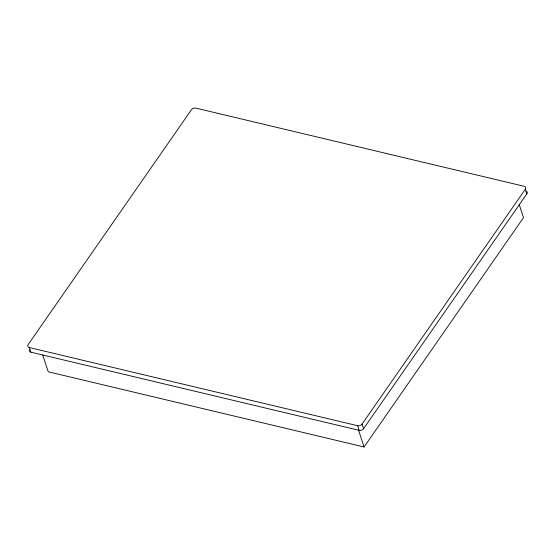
<?xml version="1.0" encoding="UTF-8"?>
<svg xmlns="http://www.w3.org/2000/svg" width="555" height="555" viewBox="0 0 555 555"><rect width="100%" height="100%" fill="white"/><g stroke="black" fill="none" stroke-linecap="round" stroke-linejoin="round"><path stroke-width="0.83" d="M29.394 347.555L357.628 425.713A3.33 2.269 -18.2 0 0 362.04 424.096L525.308 189.241A3.33 2.269 -18.2 0 0 524.08 186.279L195.853 108.114A3.33 2.269 -18.2 0 0 191.433 109.737L28.166 344.586A3.33 2.269 -18.2 0 0 29.394 347.555L30.92 352.182L359.147 430.347A3.33 2.269 -18.2 0 0 363.567 428.724L526.834 193.875A3.33 2.269 -18.2 0 0 526.279 191.163M42.728 355.006L48.243 371.774L364.066 446.983L523.511 217.636L519.307 204.857M525.308 189.241L526.834 193.875M362.04 424.096L363.567 428.724M357.628 425.713L359.147 430.347M358.551 430.215L364.066 446.983M30.92 352.182A3.33 2.269 -18.2 0 1 29.373 349.837"/></g></svg>
